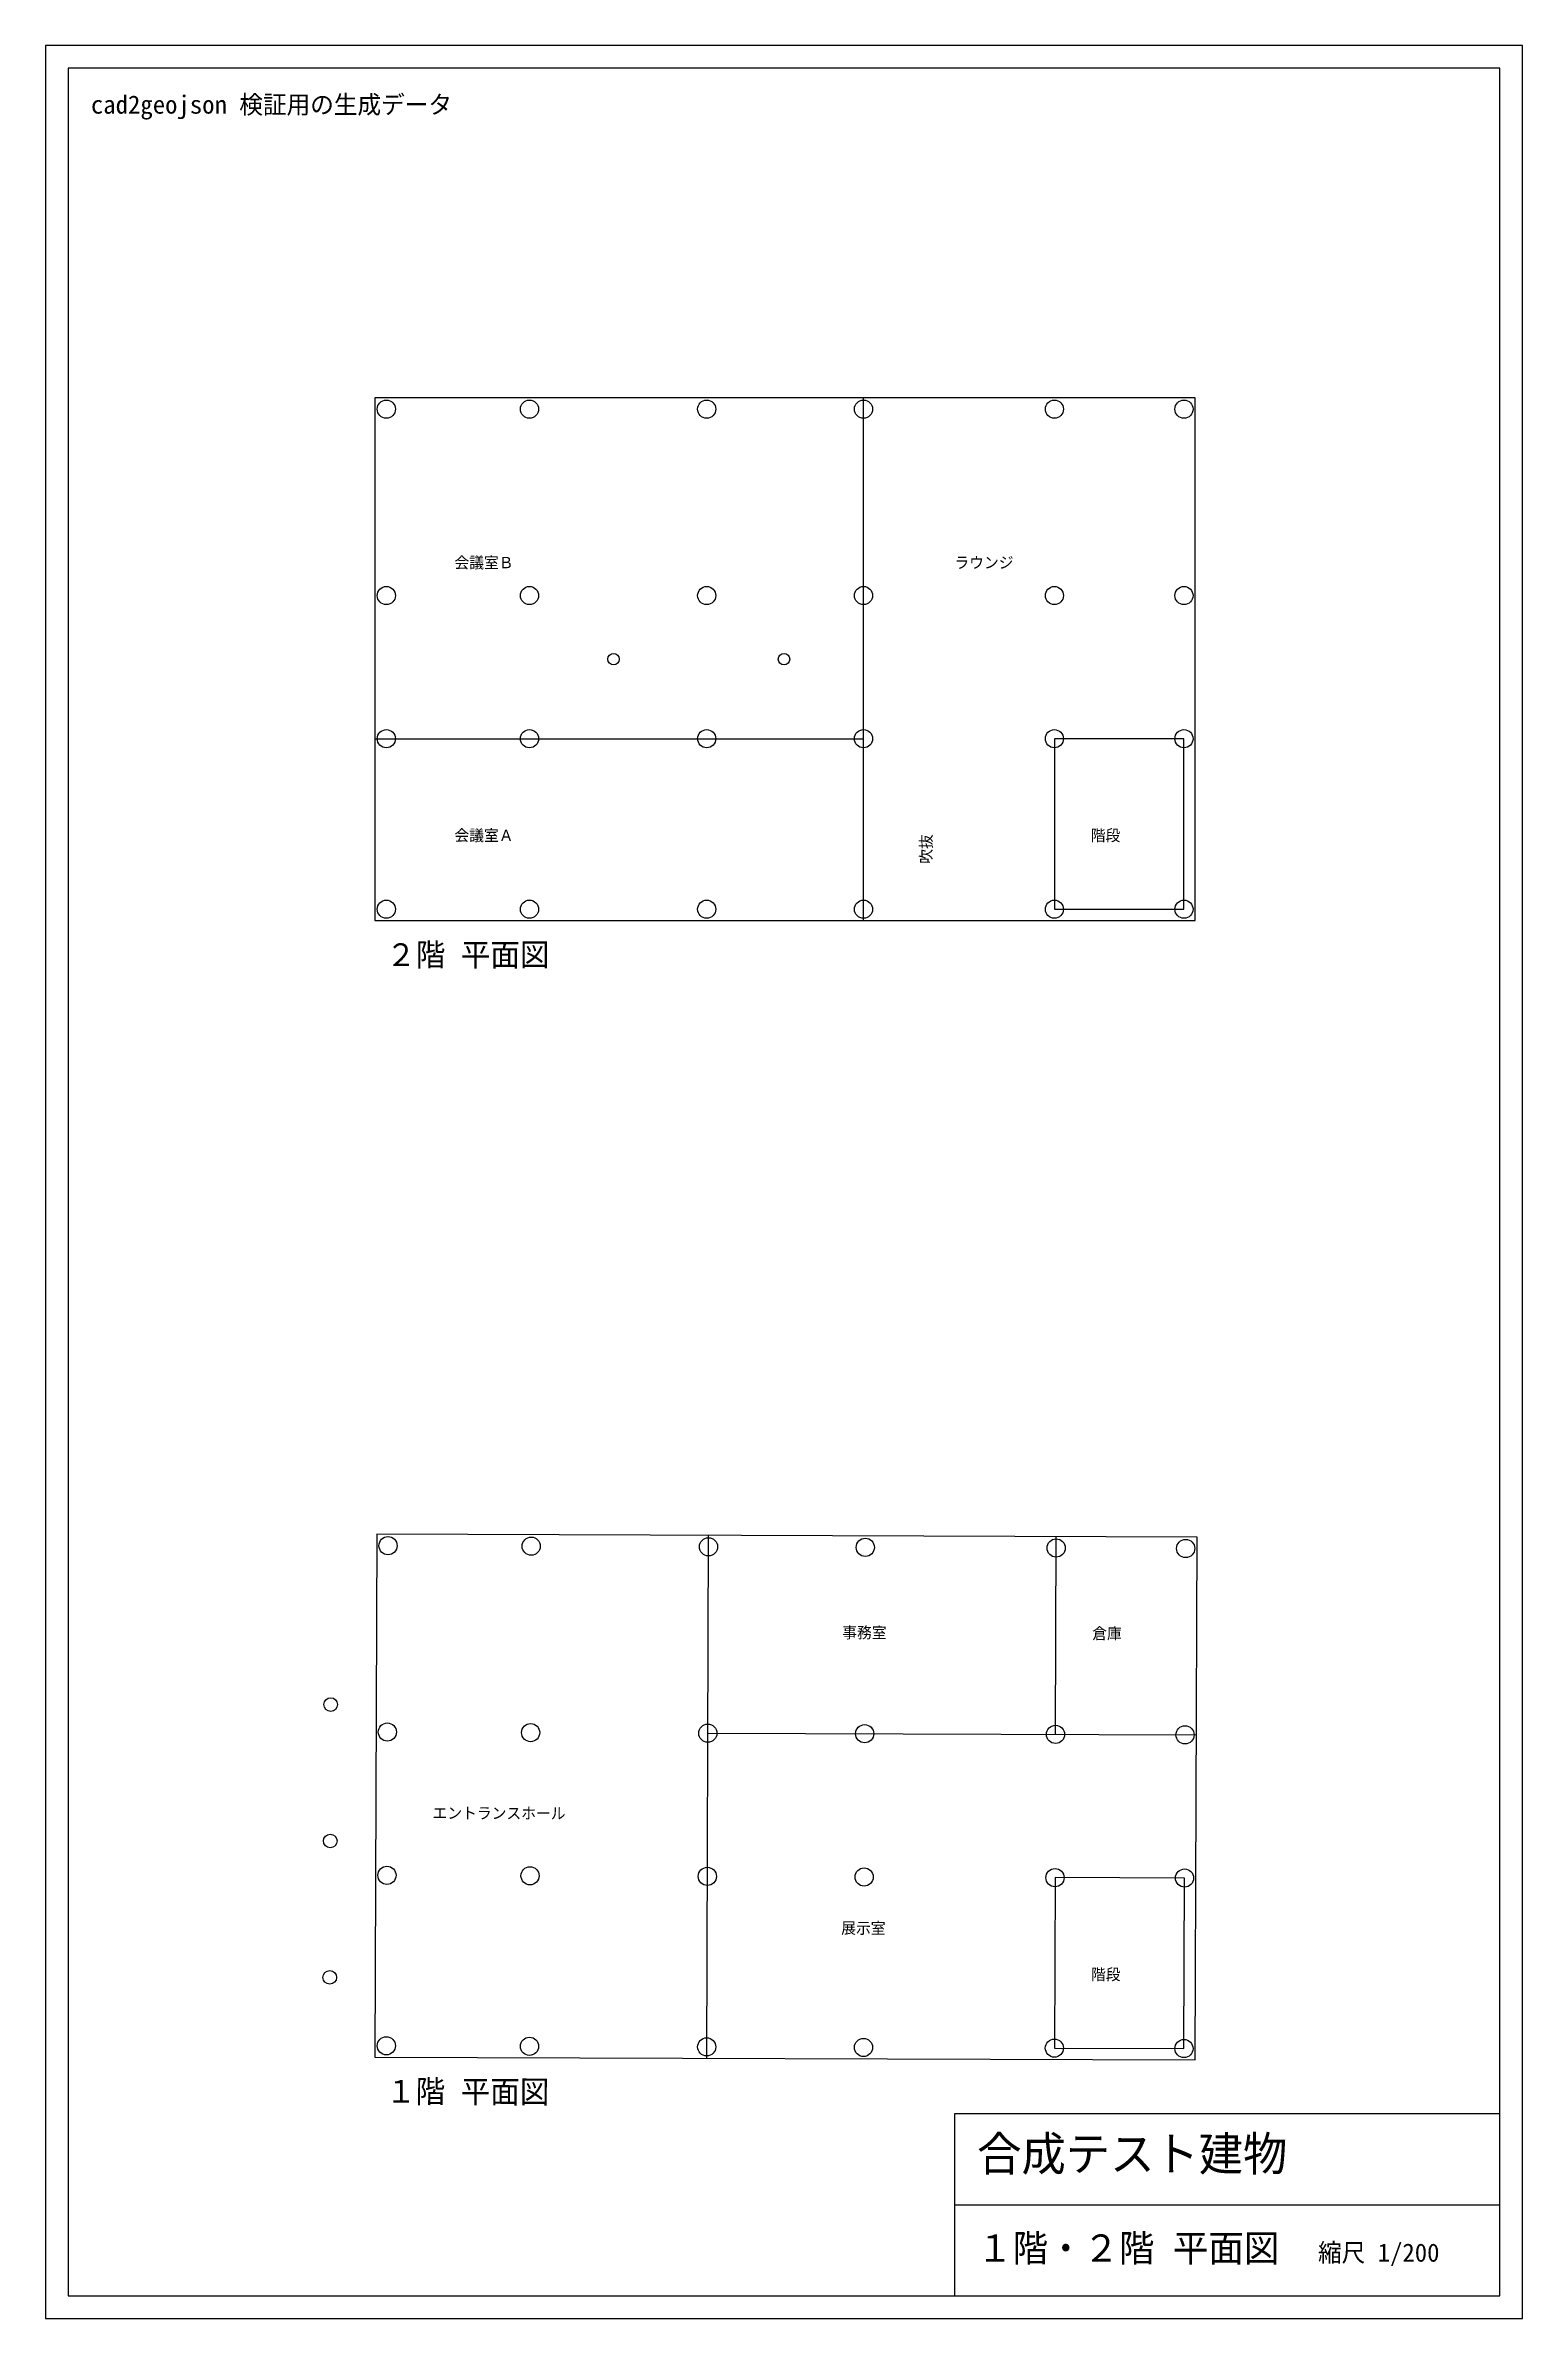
# Model space of a CAD drawing. Extents: x 0 to 65000, y 0 to 100000.
import ezdxf

# ---------------------------------------------------------------- set-up
doc = ezdxf.new("R2010")
doc.units = 0
for name, color, linetype in [('図枠', 8, 'CONTINUOUS'), ('壁', 7, 'CONTINUOUS'), ('文字', 3, 'CONTINUOUS'), ('柱', 1, 'CONTINUOUS')]:
    doc.layers.add(name, color=color, linetype=linetype)

msp = doc.modelspace()

# ---------------------------------------------------------------- linework, layer by layer
at = {"layer": '図枠'}
for p, q in [((65000, 100000), (0, 100000)), ((0, 100000), (0, 0)), ((65000, 0), (65000, 100000)), ((64000, 99000), (1000, 99000)), ((1000, 99000), (1000, 1000)), ((64000, 1000), (64000, 99000)), ((64000, 9000), (40000, 9000)), ((40000, 9000), (40000, 1000)), ((64000, 1000), (64000, 9000)), ((40000, 5000), (64000, 5000)), ((1000, 1000), (64000, 1000)), ((40000, 1000), (64000, 1000)), ((0, 0), (65000, 0))]:
    msp.add_line(p, q, dxfattribs=at)
at = {"layer": '壁'}
for p, q in [((50600, 84500), (14500, 84500)), ((14500, 84500), (14500, 61500)), ((36000, 61500), (36000, 84500)), ((50600, 61500), (50600, 84500)), ((14500, 69500), (36000, 69500)), ((50100, 69500), (44400, 69500)), ((44400, 69500), (44400, 62000)), ((50100, 62000), (50100, 69500)), ((44400, 62000), (50100, 62000)), ((14500, 61500), (50600, 61500)), ((14578.542703, 34501.608248), (14498.25772, 11501.748372)), ((50678.322769, 34375.595732), (14578.542703, 34501.608248)), ((29098.168772, 11450.784861), (29178.453755, 34450.644737)), ((44447.991875, 25697.290774), (44478.360542, 34397.237771)), ((50598.037787, 11375.735856), (50678.322769, 34375.595732)), ((29148.085088, 25750.697741), (50647.954102, 25675.648735)), ((44426.000771, 19397.329156), (44399.820885, 11897.374848)), ((50125.966044, 19377.432443), (44426.000771, 19397.329156)), ((50099.786159, 11877.478135), (50125.966044, 19377.432443)), ((14498.25772, 11501.748372), (50598.037787, 11375.735856)), ((44399.820885, 11897.374848), (50099.786159, 11877.478135))]:
    msp.add_line(p, q, dxfattribs=at)
at = {"layer": '柱'}
for centre, radius in [((15000, 84000), 400), ((21300, 84000), 400), ((29100, 84000), 400), ((36000, 84000), 400), ((44400, 84000), 400), ((50100, 84000), 400), ((15000, 75800), 400), ((21300, 75800), 400), ((29100, 75800), 400), ((36000, 75800), 400), ((44400, 75800), 400), ((50100, 75800), 400), ((25000, 73000), 250), ((32500, 73000), 250), ((15000, 69500), 400), ((21300, 69500), 400), ((29100, 69500), 400), ((36000, 69500), 400), ((44400, 69500), 400), ((50100, 69500), 400), ((15000, 62000), 400), ((21300, 62000), 400), ((29100, 62000), 400), ((36000, 62000), 400), ((44400, 62000), 400), ((50100, 62000), 400), ((15076.794331, 33999.865968), 400), ((21376.755949, 33977.874865), 400), ((29176.708429, 33950.647784), 400), ((36076.666392, 33926.562289), 400), ((44476.615216, 33897.240817), 400), ((50176.58049, 33877.344104), 400), ((12552.375002, 27008.635243), 300), ((15048.17099, 25799.915926), 400), ((21348.132608, 25777.924822), 400), ((29148.085088, 25750.697741), 400), ((36048.04305, 25726.612246), 400), ((44447.991875, 25697.290774), 400), ((50147.957148, 25677.394061), 400), ((12531.431094, 21008.671797), 300), ((15026.179886, 19499.954307), 400), ((21326.141504, 19477.963204), 400), ((29126.093984, 19450.736122), 400), ((36026.051946, 19426.650628), 400), ((44426.000771, 19397.329156), 400), ((50125.966044, 19377.432443), 400), ((12510.487185, 15008.708352), 300), ((15000, 12000), 400), ((21299.961618, 11978.008896), 400), ((29099.914098, 11950.781815), 400), ((35999.872061, 11926.69632), 400), ((44399.820885, 11897.374848), 400), ((50099.786159, 11877.478135), 400)]:
    msp.add_circle(centre, radius, dxfattribs=at)

# ---------------------------------------------------------------- texts
at = {"layer": '図枠'}
for s, height, p in [('cad2geojson 検証用の生成データ', 800, (2000, 97000)), ('合成テスト建物', 1500, (41000, 6500)), ('１階・２階 平面図', 1200, (41000, 2500)), ('縮尺 1/200', 800, (56000, 2500))]:
    msp.add_text(s, height=height, dxfattribs=at).set_placement(p)
at = {"layer": '文字'}
for s, height, p in [('会議室Ｂ', 500, (18000, 77000)), ('ラウンジ', 500, (40000, 77000)), ('会議室Ａ', 500, (18000, 65000)), ('階段', 500, (46000, 65000)), ('２階 平面図', 1000, (15000, 59500))]:
    msp.add_text(s, height=height, dxfattribs=at).set_placement(p)
for s, height, rotation, p in [('吹抜', 500, 90, (39000, 64000)), ('事務室', 500, -0.2, (35062.709879, 29930.07731)), ('倉庫', 500, -0.2, (46062.642863, 29891.680144)), ('エントランスホール', 500, -0.2, (17034.894329, 21992.957774)), ('展示室', 500, -0.2, (35017.33141, 16930.15651)), ('階段', 500, -0.2, (46010.283092, 14891.771529)), ('１階 平面図', 1000, -0.2, (14991.273371, 9500.015231))]:
    msp.add_text(s, height=height, rotation=rotation, dxfattribs=at).set_placement(p)

doc.saveas('drawing.dxf')
